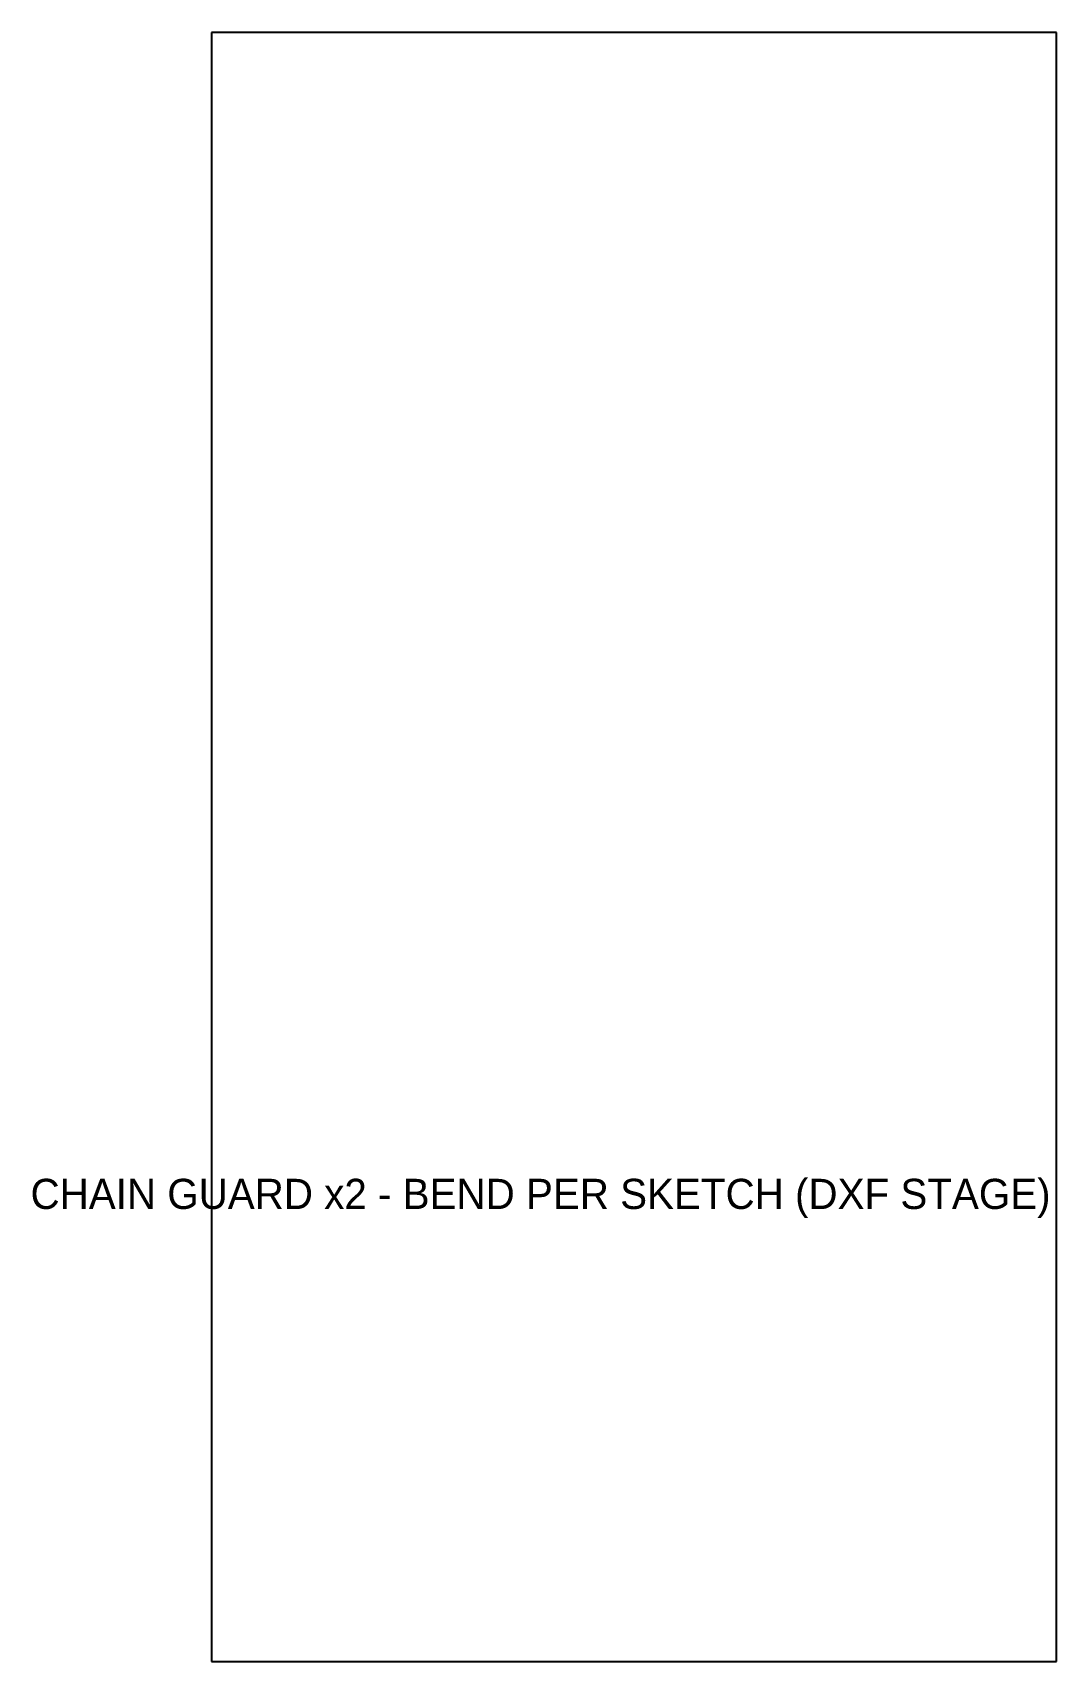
# Model space of a CAD drawing. Header units: metres. Extents: x -100 to 70, y -135 to 135.
import ezdxf

# ---------------------------------------------------------------- set-up
doc = ezdxf.new("R2010")
doc.units = ezdxf.units.M

msp = doc.modelspace()

# ---------------------------------------------------------------- linework, layer by layer
for p, q in [((70, 135), (-70, 135)), ((-70, 135), (-70, -135)), ((70, -135), (70, 135)), ((-70, -135), (70, -135))]:
    msp.add_line(p, q)

# ---------------------------------------------------------------- texts
at = {"layer": 'NOTES'}
msp.add_text('CHAIN GUARD x2 - BEND PER SKETCH (DXF STAGE)', height=5, dxfattribs=at).set_placement((-100, -60))

doc.saveas('drawing.dxf')
